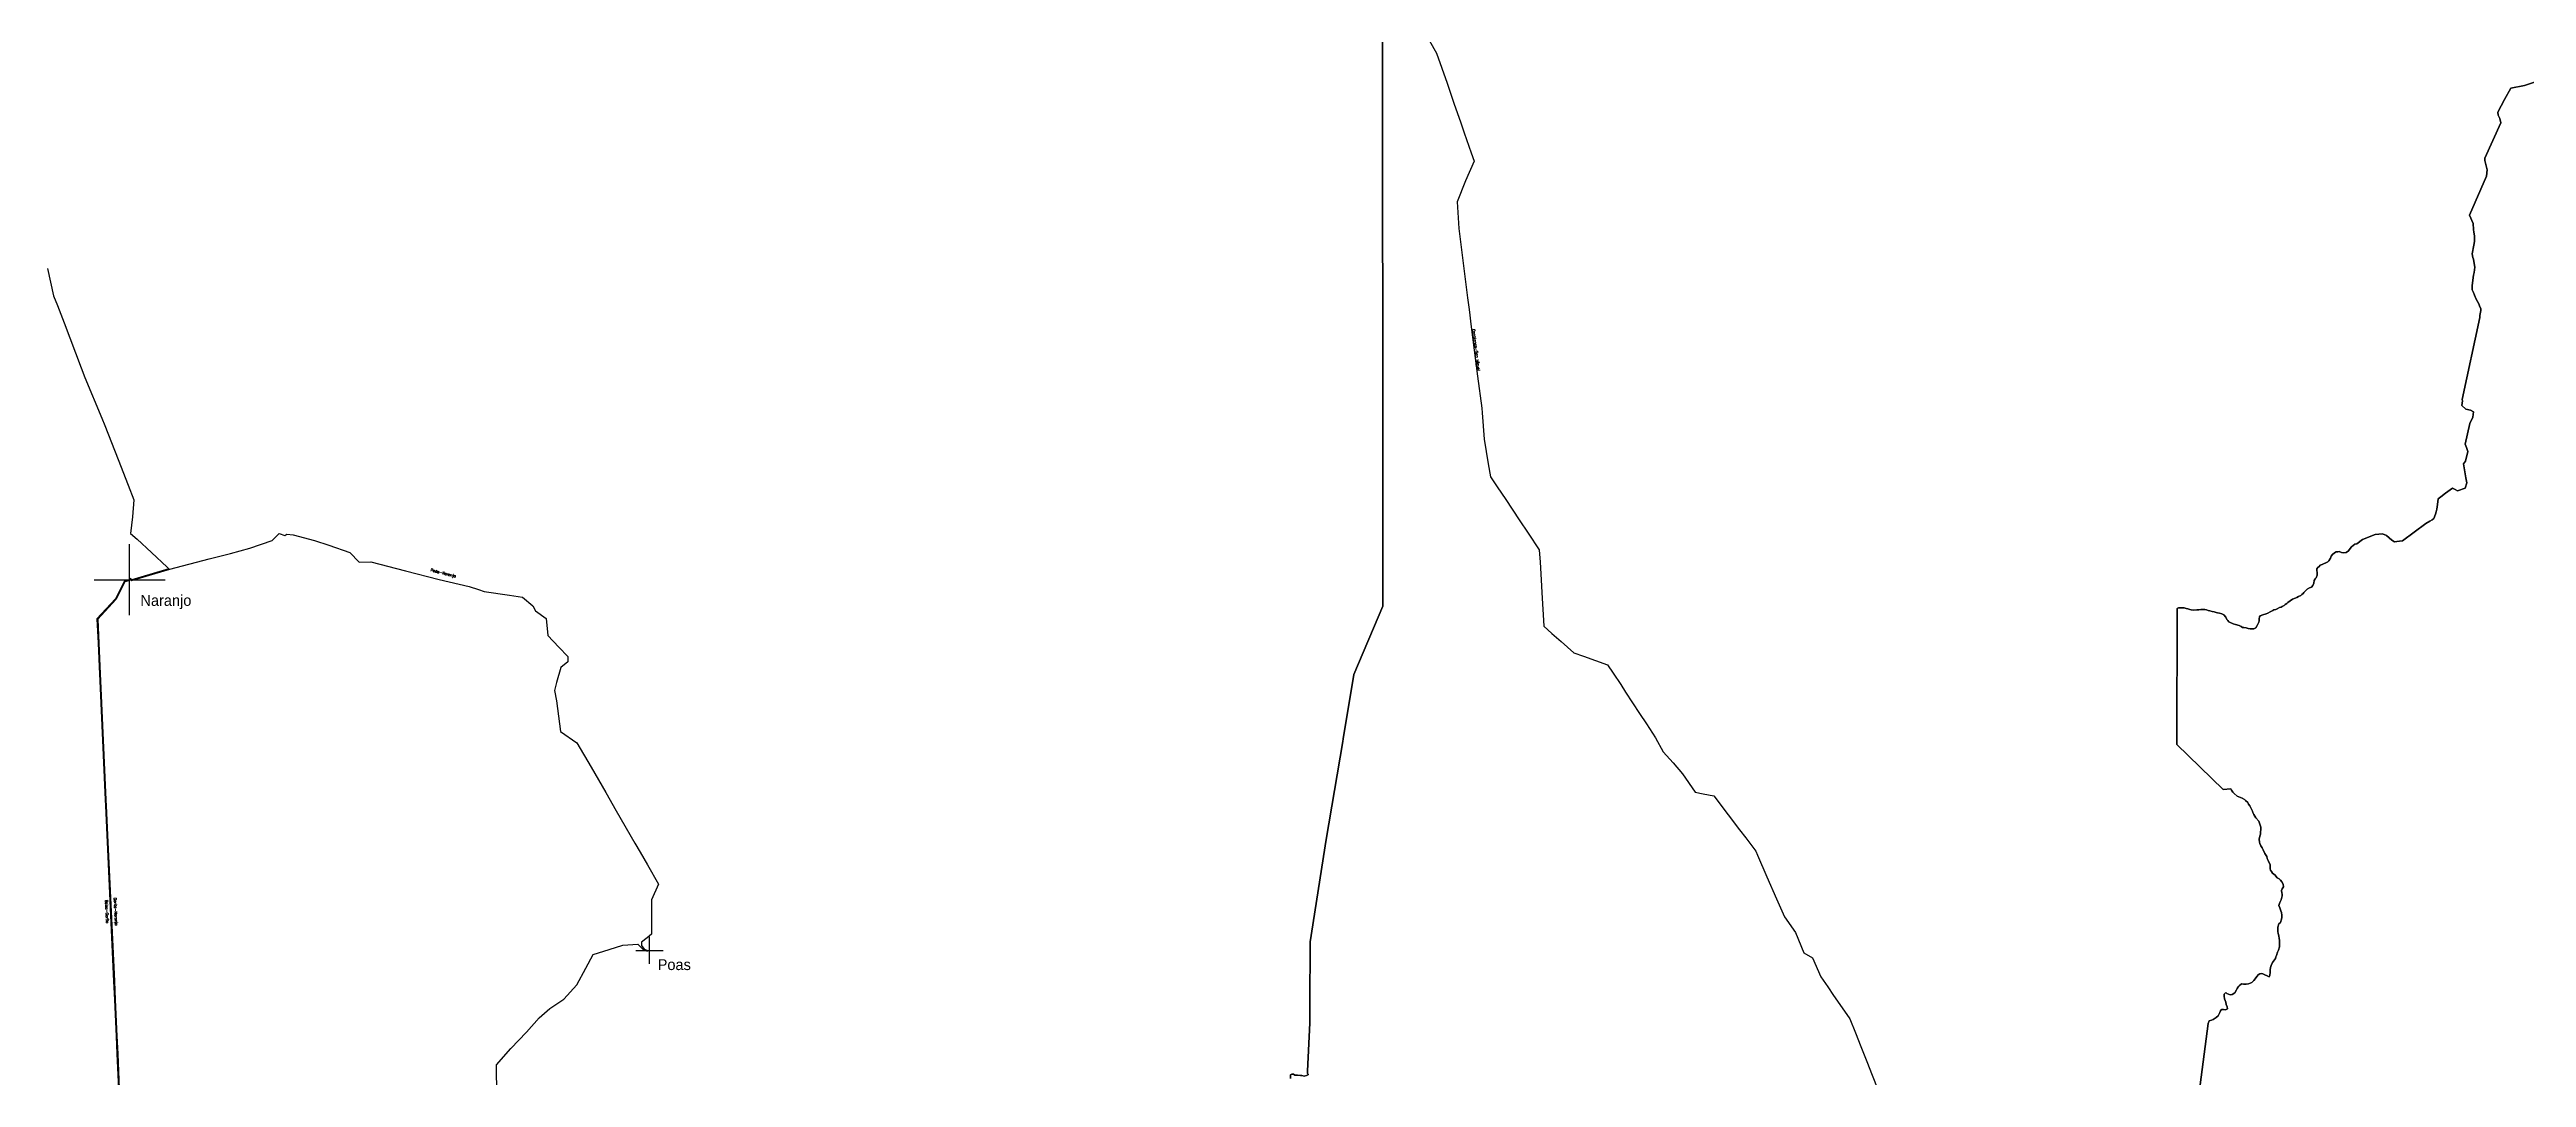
# Model space of a CAD drawing. Extents: x 283583 to 658922, y 889284 to 1241133.
# Drawn here: x 457837 to 503321, y 1106284 to 1125168 of the extents above; entities that cross this region are included whole.
import ezdxf
from ezdxf.enums import TextEntityAlignment as Align

# ---------------------------------------------------------------- set-up
doc = ezdxf.new("R2010")
doc.units = 0
doc.header["$MEASUREMENT"] = 0
for name, color, linetype in [('138 kV', 174, 'Continuous'), ('230 kV', 14, 'Continuous'), ('ALAJUELA', 7, 'Continuous'), ('Circuito', 40, 'Continuous'), ('HEREDIA', 7, 'Continuous'), ('SAN JOSE', 7, 'Continuous'), ('Subestaciones', 7, 'Continuous')]:
    doc.layers.add(name, color=color, linetype=linetype)
doc.styles.add('COMPLEX', font='COMPLEX', dxfattribs={"height": 0.2})

# ---------------------------------------------------------------- blocks, each defined once
blk = doc.blocks.new('UNNAMED')
at = {"color": 0}
for p, q in [((0, -0.5), (0, 0.5)), ((-0.5, 0), (0.5, 0))]:
    blk.add_line(p, q, dxfattribs=at)

msp = doc.modelspace()

# ---------------------------------------------------------------- linework, layer by layer
at = {"layer": '138 kV'}
for points in [[(459304, 1115459), (459305, 1115462), (459349, 1115430), (459342, 1115420), (459338, 1115416), (459339, 1115413), (459343, 1115411), (460044, 1115624), (460767, 1115811), (461161, 1115912), (461513, 1116005), (461923, 1116148), (462056, 1116278), (462157, 1116241), (462192, 1116265), (462312, 1116254), (462701, 1116151), (462963, 1116061), (463351, 1115926), (463523, 1115753), (463734, 1115755), (464372, 1115593), (464993, 1115434), (465541, 1115301), (465711, 1115250), (465815, 1115213), (466286, 1115142), (466520, 1115107), (466712, 1114948), (466760, 1114859), (466954, 1114718), (466984, 1114401), (467188, 1114188), (467353, 1114020), (467355, 1113917), (467224, 1113817), (467145, 1113538), (467107, 1113395), (467145, 1113200), (467220, 1112638), (467521, 1112431), (467781, 1111984), (468054, 1111516), (468243, 1111184), (468586, 1110587), (468685, 1110423), (468817, 1110193), (469022, 1109836), (468892, 1109547), (468890, 1109098), (468890, 1108914), (468812, 1108847), (468707, 1108767), (468705, 1108709), (468753, 1108639), (468821, 1108615)], [(459312, 1115420), (459289, 1115408), (459221, 1115388), (459060, 1115069), (458721, 1114706), (458741, 1114264), (458767, 1113696), (458772, 1113572), (458873, 1111385), (458878, 1111276), (458910, 1110606), (459027, 1108054), (459043, 1107713), (459074, 1107044), (459088, 1106718), (459118, 1106077)], [(466052, 1105944), (466044, 1106518), (466308, 1106813), (466594, 1107117), (466826, 1107381), (467023, 1107553), (467283, 1107725), (467518, 1107988), (467687, 1108294), (467820, 1108543), (468116, 1108636), (468364, 1108716), (468637, 1108733), (468744, 1108629), (468817, 1108604)]]:
    msp.add_lwpolyline(points, dxfattribs=at)
at = {"layer": '230 kV'}
for points in [[(483076, 1125510), (483305, 1125101), (483499, 1124547), (483625, 1124184), (483752, 1123821), (483817, 1123635), (483943, 1123267), (483996, 1123119), (483837, 1122756), (483688, 1122368), (483716, 1121879), (483778, 1121387), (483815, 1121098), (483878, 1120604), (483905, 1120389), (483918, 1120290), (483939, 1120124), (484061, 1119166), (484136, 1118580), (484147, 1118494), (484182, 1118008), (484257, 1117559), (484296, 1117317), (484418, 1117136), (484577, 1116899), (484824, 1116531), (484990, 1116285), (485194, 1115979), (485208, 1115748), (485227, 1115427), (485240, 1115194), (485276, 1114577), (485426, 1114442), (485593, 1114293), (485825, 1114086), (486004, 1114023), (486449, 1113863), (486549, 1113712), (486688, 1113500), (486778, 1113363), (487036, 1112969), (487160, 1112780), (487328, 1112523), (487470, 1112269), (487650, 1112064), (487823, 1111863), (488055, 1111523), (488202, 1111495), (488398, 1111456), (488661, 1111111), (488873, 1110831), (488984, 1110684), (489169, 1110440), (489201, 1110367), (489375, 1109970), (489551, 1109568), (489697, 1109234), (489901, 1108944), (490052, 1108574), (490208, 1108482), (490361, 1108130), (490490, 1107948), (490599, 1107792), (490714, 1107627), (490898, 1107363), (491002, 1107102), (491100, 1106853), (491208, 1106579), (491306, 1106328), (491411, 1106064)], [(457800, 1121148), (457911, 1120640), (457981, 1120463), (458105, 1120147), (458418, 1119322), (458485, 1119143), (458794, 1118398), (458849, 1118259), (459094, 1117634), (459278, 1117163), (459383, 1116894), (459358, 1116585), (459326, 1116278), (459443, 1116171), (459706, 1115928), (459997, 1115661), (460030, 1115629), (460030, 1115629), (459967, 1115611), (459289, 1115408), (459289, 1115408)], [(459290, 1115408), (459213, 1115400), (459049, 1115077), (458707, 1114711), (458727, 1114263), (458754, 1113695), (458759, 1113571), (458860, 1111385), (458865, 1111275), (458897, 1110605), (459014, 1108053), (459030, 1107712), (459061, 1107044), (459075, 1106717), (459105, 1106077)]]:
    msp.add_lwpolyline(points, dxfattribs=at)
at = {"layer": 'ALAJUELA', "color": 241}
msp.add_lwpolyline([(482320, 1127396), (482317, 1124026), (482313, 1123248), (482319, 1119244), (482320, 1114941), (481785, 1113686), (481591, 1112505), (481583, 1112456), (481277, 1110655), (480985, 1108773), (480979, 1107597), (480977, 1107290), (480939, 1106397), (480938, 1106359), (480956, 1106340), (480921, 1106321), (480874, 1106306), (480832, 1106320), (480807, 1106322), (480753, 1106325), (480703, 1106327), (480678, 1106343), (480652, 1106343), (480625, 1106331), (480627, 1106267)], dxfattribs=at)
at = {"layer": 'HEREDIA', "color": 241}
for points in [[(480627, 1106267), (480625, 1106331), (480652, 1106343), (480678, 1106343), (480703, 1106327), (480753, 1106325), (480807, 1106322), (480832, 1106320), (480874, 1106306), (480921, 1106321), (480956, 1106340), (480938, 1106359), (480939, 1106397), (480977, 1107290), (480979, 1107597), (480985, 1108773), (481277, 1110655), (481583, 1112456), (481591, 1112505), (481785, 1113686), (482320, 1114941), (482319, 1119244), (482313, 1123248), (482317, 1124026), (482320, 1127396)], [(503656, 1124629), (503287, 1124508), (503034, 1124460), (502915, 1124248), (502793, 1124020), (502799, 1123960), (502831, 1123900), (502849, 1123819), (502556, 1123170), (502555, 1123130), (502598, 1122955), (502585, 1122842), (502278, 1122126), (502341, 1121974), (502350, 1121861), (502352, 1121814), (502366, 1121745), (502370, 1121686), (502365, 1121642), (502357, 1121576), (502326, 1121417), (502336, 1121346), (502348, 1121317), (502363, 1121238), (502373, 1121169), (502361, 1121070), (502347, 1121022), (502325, 1120831), (502325, 1120752), (502350, 1120705), (502367, 1120656), (502400, 1120584), (502449, 1120495), (502458, 1120461), (502484, 1120404), (502484, 1120373), (502464, 1120279), (502466, 1120246), (502143, 1118737), (502149, 1118712), (502137, 1118627), (502208, 1118563), (502293, 1118541), (502350, 1118514), (502334, 1118414), (502283, 1118296), (502194, 1117920), (502223, 1117857), (502232, 1117822), (502244, 1117786), (502204, 1117605), (502164, 1117559), (502209, 1117297), (502225, 1117209), (502196, 1117109), (502052, 1117060), (502012, 1117088), (501964, 1117109), (501832, 1117015), (501751, 1116953), (501700, 1116913), (501685, 1116807), (501683, 1116767), (501677, 1116723), (501664, 1116674), (501654, 1116632), (501619, 1116553), (501591, 1116527), (501544, 1116505), (501473, 1116460), (501048, 1116145), (500987, 1116138), (500939, 1116127), (500898, 1116125), (500847, 1116155), (500751, 1116241), (500677, 1116271), (500546, 1116256), (500313, 1116164), (500205, 1116090), (500171, 1116078), (500140, 1116059), (500111, 1116033), (500081, 1116002), (500051, 1115960), (500012, 1115929), (499970, 1115922), (499924, 1115930), (499884, 1115946), (499855, 1115943), (499829, 1115942), (499799, 1115921), (499762, 1115890), (499735, 1115858), (499724, 1115823), (499693, 1115777), (499671, 1115755), (499635, 1115737), (499592, 1115722), (499570, 1115708), (499535, 1115694), (499513, 1115668), (499489, 1115650), (499471, 1115627), (499472, 1115591), (499480, 1115564), (499480, 1115511), (499460, 1115462), (499440, 1115442), (499424, 1115414), (499419, 1115363), (499401, 1115319), (499372, 1115292), (499337, 1115280), (499296, 1115253), (499268, 1115227), (499236, 1115196), (499218, 1115177), (499194, 1115155), (499176, 1115137), (499133, 1115117), (499102, 1115103), (499075, 1115091), (499022, 1115069), (498985, 1115039), (498942, 1115007), (498922, 1114991), (498893, 1114972), (498873, 1114954), (498838, 1114938), (498816, 1114925), (498786, 1114917), (498741, 1114892), (498716, 1114882), (498684, 1114875), (498663, 1114861), (498612, 1114840), (498573, 1114816), (498540, 1114802), (498480, 1114784), (498432, 1114765), (498418, 1114743), (498415, 1114711), (498410, 1114675), (498404, 1114649), (498392, 1114622), (498377, 1114587), (498350, 1114544), (498317, 1114528), (498289, 1114528), (498246, 1114527), (498213, 1114534), (498176, 1114543), (498133, 1114547), (498106, 1114553), (498084, 1114569), (498045, 1114588), (497978, 1114608), (497933, 1114616), (497910, 1114631), (497881, 1114643), (497854, 1114653), (497835, 1114677), (497821, 1114698), (497799, 1114740), (497764, 1114785), (497730, 1114799), (497683, 1114811), (497649, 1114821), (497622, 1114828), (497584, 1114835), (497552, 1114841), (497507, 1114855), (497477, 1114863), (497445, 1114872), (497413, 1114880), (497384, 1114880), (497342, 1114879), (497306, 1114875), (497271, 1114872), (497213, 1114871), (497167, 1114877), (497137, 1114883), (497100, 1114894), (497071, 1114901), (497033, 1114912), (496997, 1114912), (496958, 1114911), (496930, 1114911), (496908, 1114899), (496899, 1112401), (497754, 1111575), (497892, 1111585), (497906, 1111560), (497929, 1111523), (497955, 1111498), (498011, 1111449), (498099, 1111416), (498144, 1111393), (498164, 1111371), (498202, 1111337), (498218, 1111302), (498240, 1111272), (498271, 1111212), (498288, 1111176), (498296, 1111152), (498317, 1111117), (498333, 1111087), (498354, 1111056), (498405, 1110991), (498426, 1110936), (498437, 1110903), (498445, 1110879), (498445, 1110837), (498436, 1110791), (498435, 1110753), (498423, 1110717), (498412, 1110659), (498419, 1110607), (498424, 1110582), (498446, 1110539), (498467, 1110502), (498488, 1110463), (498519, 1110401), (498556, 1110346), (498562, 1110309), (498581, 1110270), (498613, 1110191), (498615, 1110118), (498624, 1110091), (498637, 1110070), (498655, 1110035), (498709, 1110002), (498719, 1109979), (498746, 1109953), (498783, 1109930), (498802, 1109910), (498830, 1109877), (498852, 1109834), (498857, 1109789), (498834, 1109747), (498822, 1109717), (498831, 1109678), (498835, 1109649), (498837, 1109618), (498817, 1109547), (498790, 1109498), (498776, 1109445), (498792, 1109400), (498812, 1109343), (498823, 1109316), (498830, 1109266), (498829, 1109220), (498824, 1109192), (498804, 1109132), (498777, 1109105), (498754, 1109048), (498754, 1109017), (498756, 1108964), (498764, 1108926), (498772, 1108883), (498782, 1108838), (498786, 1108807), (498786, 1108780), (498787, 1108736), (498784, 1108684), (498768, 1108624), (498752, 1108583), (498730, 1108525), (498721, 1108498), (498710, 1108469), (498695, 1108442), (498659, 1108393), (498631, 1108339), (498623, 1108302), (498615, 1108259), (498614, 1108217), (498609, 1108160), (498599, 1108135), (498483, 1108189), (498457, 1108193), (498428, 1108189), (498397, 1108167), (498374, 1108142), (498314, 1108067), (498277, 1108031), (498215, 1108006), (498172, 1107996), (498125, 1107998), (498086, 1108003), (498047, 1107969), (498027, 1107949), (498010, 1107921), (497999, 1107894), (497964, 1107839), (497920, 1107806), (497878, 1107802), (497847, 1107812), (497822, 1107828), (497799, 1107844), (497768, 1107817), (497768, 1107779), (497779, 1107727), (497801, 1107667), (497809, 1107625), (497827, 1107584), (497833, 1107547), (497796, 1107526), (497757, 1107534), (497722, 1107533), (497705, 1107511), (497688, 1107475), (497671, 1107439), (497657, 1107417), (497621, 1107383), (497589, 1107361), (497567, 1107350), (497535, 1107338), (497496, 1107325), (497476, 1107278), (497254, 1105588)]]:
    msp.add_lwpolyline(points, dxfattribs=at)
at = {"layer": 'SAN JOSE', "color": 241}
msp.add_lwpolyline([(497254, 1105588), (497476, 1107278), (497496, 1107325), (497535, 1107338), (497567, 1107350), (497589, 1107361), (497621, 1107383), (497657, 1107417), (497671, 1107439), (497688, 1107475), (497705, 1107511), (497722, 1107533), (497757, 1107534), (497796, 1107526), (497833, 1107547), (497827, 1107584), (497809, 1107625), (497801, 1107667), (497779, 1107727), (497768, 1107779), (497768, 1107817), (497799, 1107844), (497822, 1107828), (497847, 1107812), (497878, 1107802), (497920, 1107806), (497964, 1107839), (497999, 1107894), (498010, 1107921), (498027, 1107949), (498047, 1107969), (498086, 1108003), (498125, 1107998), (498172, 1107996), (498215, 1108006), (498277, 1108031), (498314, 1108067), (498374, 1108142), (498397, 1108167), (498428, 1108189), (498457, 1108193), (498483, 1108189), (498599, 1108135), (498609, 1108160), (498614, 1108217), (498615, 1108259), (498623, 1108302), (498631, 1108339), (498659, 1108393), (498695, 1108442), (498710, 1108469), (498721, 1108498), (498730, 1108525), (498752, 1108583), (498768, 1108624), (498784, 1108684), (498787, 1108736), (498786, 1108780), (498786, 1108807), (498782, 1108838), (498772, 1108883), (498764, 1108926), (498756, 1108964), (498754, 1109017), (498754, 1109048), (498777, 1109105), (498804, 1109132), (498824, 1109192), (498829, 1109220), (498830, 1109266), (498823, 1109316), (498812, 1109343), (498792, 1109400), (498776, 1109445), (498790, 1109498), (498817, 1109547), (498837, 1109618), (498835, 1109649), (498831, 1109678), (498822, 1109717), (498834, 1109747), (498857, 1109789), (498852, 1109834), (498830, 1109877), (498802, 1109910), (498783, 1109930), (498746, 1109953), (498719, 1109979), (498709, 1110002), (498655, 1110035), (498637, 1110070), (498624, 1110091), (498615, 1110118), (498613, 1110191), (498581, 1110270), (498562, 1110309), (498556, 1110346), (498519, 1110401), (498488, 1110463), (498467, 1110502), (498446, 1110539), (498424, 1110582), (498419, 1110607), (498412, 1110659), (498423, 1110717), (498435, 1110753), (498436, 1110791), (498445, 1110837), (498445, 1110879), (498437, 1110903), (498426, 1110936), (498405, 1110991), (498354, 1111056), (498333, 1111087), (498317, 1111117), (498296, 1111152), (498288, 1111176), (498271, 1111212), (498240, 1111272), (498218, 1111302), (498202, 1111337), (498164, 1111371), (498144, 1111393), (498099, 1111416), (498011, 1111449), (497955, 1111498), (497929, 1111523), (497906, 1111560), (497892, 1111585), (497754, 1111575), (496899, 1112401), (496908, 1114899), (496930, 1114911), (496958, 1114911), (496997, 1114912), (497033, 1114912), (497071, 1114901), (497100, 1114894), (497137, 1114883), (497167, 1114877), (497213, 1114871), (497271, 1114872), (497306, 1114875), (497342, 1114879), (497384, 1114880), (497413, 1114880), (497445, 1114872), (497477, 1114863), (497507, 1114855), (497552, 1114841), (497584, 1114835), (497622, 1114828), (497649, 1114821), (497683, 1114811), (497730, 1114799), (497764, 1114785), (497799, 1114740), (497821, 1114698), (497835, 1114677), (497854, 1114653), (497881, 1114643), (497910, 1114631), (497933, 1114616), (497978, 1114608), (498045, 1114588), (498084, 1114569), (498106, 1114553), (498133, 1114547), (498176, 1114543), (498213, 1114534), (498246, 1114527), (498289, 1114528), (498317, 1114528), (498350, 1114544), (498377, 1114587), (498392, 1114622), (498404, 1114649), (498410, 1114675), (498415, 1114711), (498418, 1114743), (498432, 1114765), (498480, 1114784), (498540, 1114802), (498573, 1114816), (498612, 1114840), (498663, 1114861), (498684, 1114875), (498716, 1114882), (498741, 1114892), (498786, 1114917), (498816, 1114925), (498838, 1114938), (498873, 1114954), (498893, 1114972), (498922, 1114991), (498942, 1115007), (498985, 1115039), (499022, 1115069), (499075, 1115091), (499102, 1115103), (499133, 1115117), (499176, 1115137), (499194, 1115155), (499218, 1115177), (499236, 1115196), (499268, 1115227), (499296, 1115253), (499337, 1115280), (499372, 1115292), (499401, 1115319), (499419, 1115363), (499424, 1115414), (499440, 1115442), (499460, 1115462), (499480, 1115511), (499480, 1115564), (499472, 1115591), (499471, 1115627), (499489, 1115650), (499513, 1115668), (499535, 1115694), (499570, 1115708), (499592, 1115722), (499635, 1115737), (499671, 1115755), (499693, 1115777), (499724, 1115823), (499735, 1115858), (499762, 1115890), (499799, 1115921), (499829, 1115942), (499855, 1115943), (499884, 1115946), (499924, 1115930), (499970, 1115922), (500012, 1115929), (500051, 1115960), (500081, 1116002), (500111, 1116033), (500140, 1116059), (500171, 1116078), (500205, 1116090), (500313, 1116164), (500546, 1116256), (500677, 1116271), (500751, 1116241), (500847, 1116155), (500898, 1116125), (500939, 1116127), (500987, 1116138), (501048, 1116145), (501473, 1116460), (501544, 1116505), (501591, 1116527), (501619, 1116553), (501654, 1116632), (501664, 1116674), (501677, 1116723), (501683, 1116767), (501685, 1116807), (501700, 1116913), (501751, 1116953), (501832, 1117015), (501964, 1117109), (502012, 1117088), (502052, 1117060), (502196, 1117109), (502225, 1117209), (502209, 1117297), (502164, 1117559), (502204, 1117605), (502244, 1117786), (502232, 1117822), (502223, 1117857), (502194, 1117920), (502283, 1118296), (502334, 1118414), (502350, 1118514), (502293, 1118541), (502208, 1118563), (502137, 1118627), (502149, 1118712), (502143, 1118737), (502466, 1120246), (502464, 1120279), (502484, 1120373), (502484, 1120404), (502458, 1120461), (502449, 1120495), (502400, 1120584), (502367, 1120656), (502350, 1120705), (502325, 1120752), (502325, 1120831), (502347, 1121022), (502361, 1121070), (502373, 1121169), (502363, 1121238), (502348, 1121317), (502336, 1121346), (502326, 1121417), (502357, 1121576), (502365, 1121642), (502370, 1121686), (502366, 1121745), (502352, 1121814), (502350, 1121861), (502341, 1121974), (502278, 1122126), (502585, 1122842), (502598, 1122955), (502555, 1123130), (502556, 1123170), (502849, 1123819), (502831, 1123900), (502799, 1123960), (502793, 1124020), (502915, 1124248), (503034, 1124460), (503287, 1124508), (503656, 1124629)], dxfattribs=at)

# ---------------------------------------------------------------- block references
at = {"layer": 'Subestaciones', "color": 91, "zscale": 1302.938314}
for p, xscale, yscale in [((459308, 1115427), 1302.938314, 1302.938314), ((468853, 1108619), 500, 500)]:
    msp.add_blockref('UNNAMED', p, dxfattribs=dict(at, xscale=xscale, yscale=yscale))

# ---------------------------------------------------------------- texts
at = {"layer": 'Circuito', "style": 'COMPLEX'}
for s, rotation, p in [('Cariblanco-San Miguel', -82.7453, (484012, 1119647)), ('Poás-Naranjo', -14.3033, (465062, 1115526)), ('Balsa-Garita', -87.3654, (458866, 1109330)), ('Garita-Naranjo', -87.3654, (459029, 1109330))]:
    msp.add_text(s, height=50, rotation=rotation, dxfattribs=at).set_placement(p, align=Align.CENTER)
at = {"layer": 'Subestaciones', "color": 30}
for s, p in [('Naranjo', (459505, 1114948)), ('Poas', (469004, 1108257))]:
    msp.add_text(s, height=200, dxfattribs=at).set_placement(p)

doc.saveas('drawing.dxf')
